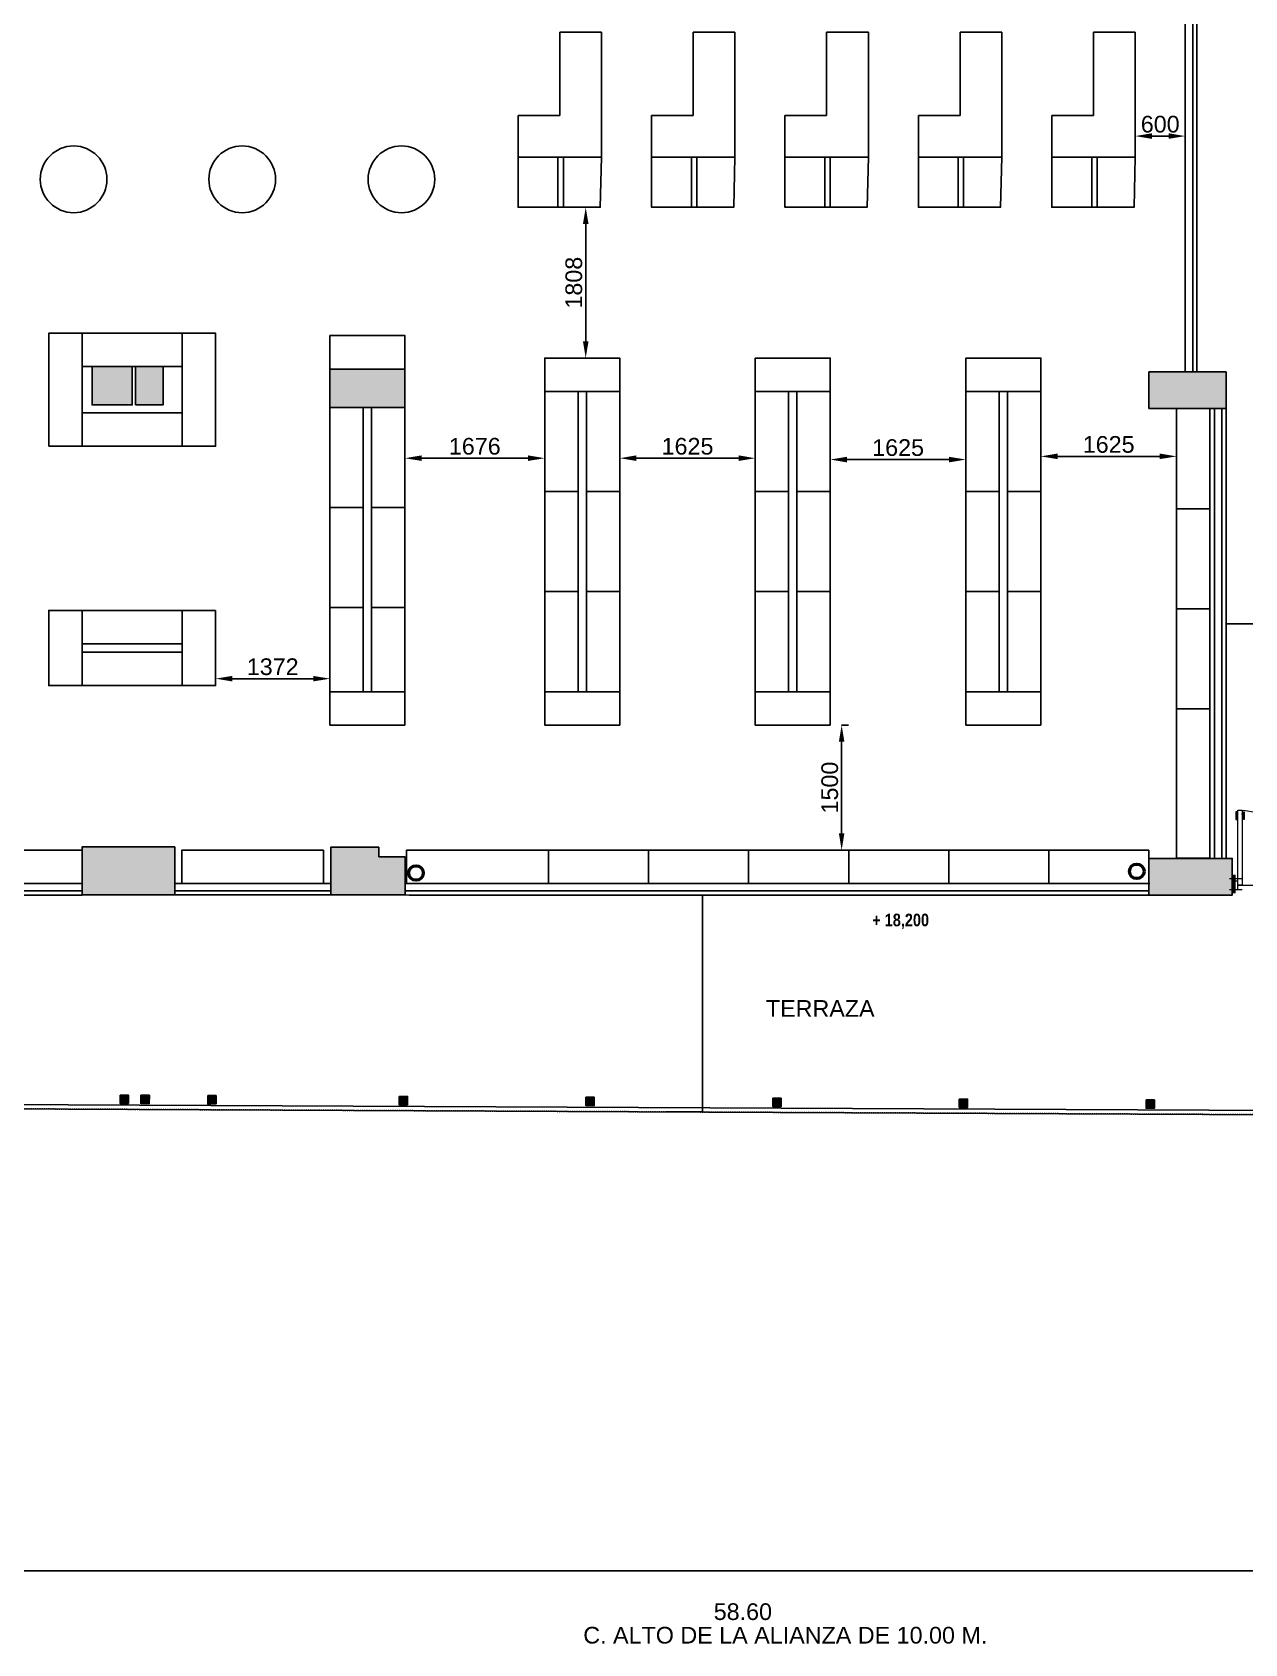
# Model space of a CAD drawing. Header units: millimetres. Extents: x -327709 to -233612, y 250954 to 312605.
# Drawn here: x -272536 to -257996, y 250954 to 270281 of the extents above; entities that cross this region are included whole.
import ezdxf

# ---------------------------------------------------------------- set-up
doc = ezdxf.new("R2010")
doc.units = ezdxf.units.MM
doc.header["$PDMODE"] = 35
doc.linetypes.add('Dash Style-1', pattern=[4.724409, 1.889764, -2.834646])
for name, color, linetype, lineweight in [('None', 7, 'Continuous', 5), ('p1', 7, 'Continuous', 18), ('P4', 7, 'Continuous', 18), ('SUPERFICIES', 7, 'Dash Style-1', 5)]:
    doc.layers.add(name, color=color, linetype=linetype, lineweight=lineweight)
doc.layers.add('ROTULO', color=7, linetype='Continuous')
doc.styles.add('Arial (bold)', font='arialbd.ttf')
doc.styles.add('Arial Narrow (bold)', font='ARIALNB.TTF')
doc.styles.add('Arial Unicode MS', font='ARIALUNI.TTF')
doc.styles.add('costan', font='arial.ttf')
doc.dimstyles.new('carlos', dxfattribs={"dimtxt": 0.067432, "dimasz": 0.00186, "dimexe": 1.7e-05, "dimexo": 1.25e-05, "dimgap": 0, "dimtad": 0, "dimdec": 3, "dimtxsty": 'Arial (bold)', "dimblk": 'VW_SLASH-1', "dimblk1": 'VW_SLASH-1', "dimblk2": 'VW_SLASH-1', "dimcen": 0, "dimazin": 0, "dimtfac": 1, "dimtdec": 3, "dimtix": 1, "dimtmove": 0, "dimatfit": 0, "dimldrblk": 'VW_SLASH-1', "dimfxl": 1, "dimfrac": 2, "dimtolj": 1, "dimarcsym": 0})
doc.dimstyles.new('COSTAN-DESAGUES', dxfattribs={"dimtxt": 200, "dimasz": 200, "dimexe": 0, "dimexo": 0, "dimgap": 40, "dimtad": 1, "dimdec": 0, "dimzin": 0, "dimdsep": 46, "dimtxsty": 'costan', "dimcen": 0, "dimclrd": 1, "dimclre": 1, "dimclrt": 1, "dimadec": 0, "dimazin": 0, "dimtfac": 1, "dimtdec": 0, "dimtofl": 0, "dimtmove": 0, "dimatfit": 3, "dimfxl": 1, "dimtolj": 1, "dimtzin": 0, "dimarcsym": 0})

# ---------------------------------------------------------------- blocks, each defined once
blk = doc.blocks.new('VW_SLASH-1')
at = {"layer": 'p1', "color": 0, "linetype": 'ByBlock', "lineweight": -2}
blk.add_line((0, 0), (-1, 0), dxfattribs=at)
at = {"layer": 'p1', "color": 0, "linetype": 'Continuous', "lineweight": 20}
blk.add_lwpolyline([(1, 1), (-1, -1)], dxfattribs=at)
blk = doc.blocks.new('*D427')
at = {"layer": 'Defpoints', "color": 0, "linetype": 'Continuous', "transparency": 16777216}
for p in [(-265253, 259932), (-264943, 257333), (-264497, 257333)]:
    blk.add_point(p, dxfattribs=at)
at = {"layer": 'P4', "color": 0, "linetype": 'Continuous', "lineweight": -2, "transparency": 16777216}
for p, q in [((-265253, 259932), (-264497, 259932)), ((-264497, 259932), (-264497, 258633)), ((-264497, 257333), (-264497, 258632)), ((-264943, 257333), (-264497, 257333))]:
    blk.add_line(p, q, dxfattribs=at)
at = {"layer": 'P4', "color": 0, "linetype": 'Continuous', "lineweight": -2, "transparency": 16777216, "xscale": 0.0018603515625, "yscale": 0.0018603515625, "zscale": 0.0018603515625}
for p, rotation in [((-264497, 259932), 90), ((-264497, 257333), 270)]:
    blk.add_blockref('VW_SLASH-1', p, dxfattribs=dict(at, rotation=rotation))
at = {"layer": 'P4', "color": 0, "linetype": 'Continuous', "lineweight": -2, "transparency": 16777216, "insert": (-264497, 258632), "char_height": 0.0607, "attachment_point": 5, "style": 'Arial (bold)'}
blk.add_mtext('\\A1;7796,7', dxfattribs=at)
blk = doc.blocks.new('*D429')
at = {"layer": 'Defpoints', "color": 0, "linetype": 'Continuous', "transparency": 16777216}
for p in [(-258220, 263243), (-258220, 263184), (-255949, 262234)]:
    blk.add_point(p, dxfattribs=at)
at = {"layer": 'P4', "color": 0, "linetype": 'Continuous', "lineweight": -2, "transparency": 16777216}
for p, q in [((-258220, 263243), (-258220, 263184)), ((-258220, 263184), (-257085, 263184)), ((-255949, 263184), (-257084, 263184)), ((-255949, 262234), (-255949, 263184))]:
    blk.add_line(p, q, dxfattribs=at)
at = {"layer": 'P4', "color": 0, "linetype": 'Continuous', "lineweight": -2, "transparency": 16777216, "xscale": 0.0018603515625, "yscale": 0.0018603515625, "zscale": 0.0018603515625, "rotation": 180}
blk.add_blockref('VW_SLASH-1', (-258220, 263184), dxfattribs=at)
at = {"layer": 'P4', "color": 0, "linetype": 'Continuous', "lineweight": -2, "transparency": 16777216, "xscale": 0.0018603515625, "yscale": 0.0018603515625, "zscale": 0.0018603515625}
blk.add_blockref('VW_SLASH-1', (-255949, 263184), dxfattribs=at)
at = {"layer": 'P4', "color": 0, "linetype": 'Continuous', "lineweight": -2, "transparency": 16777216, "insert": (-257085, 263184), "char_height": 0.0607, "attachment_point": 5, "style": 'Arial (bold)'}
blk.add_mtext('\\A1;6811,161', dxfattribs=at)
blk = doc.blocks.new('dib puerta plan 1.00')
at = {"color": 22, "lineweight": 60}
for p, q in [((-0.5, -0.2), (-0.5, 0.02)), ((0.5, -0.2), (0.5, 0.02))]:
    blk.add_line(p, q, dxfattribs=at)
at = {"linetype": 'Continuous'}
for p, q in [((-0.003, -0.215), (-0.003, 0.005)), ((-0.55, -0.025), (-0.4, -0.025)), ((-0.55, -0.155), (-0.4, -0.155)), ((0.45, -0.105), (-0.455, -0.105))]:
    blk.add_line(p, q, dxfattribs=at)
for p, q in [((0.55, -0.025), (0.4, -0.025)), ((0.55, -0.155), (0.4, -0.155))]:
    blk.add_line(p, q)
for points in [[(0.4, 0.755), (0.385, 0.755), (0.385, 0.775), (0.375, 0.775), (0.375, 0.685), (0.385, 0.685), (0.385, 0.745), (0.4, 0.745)], [(0.45, -0.105), (0.45, 0.795), (0.4, 0.795), (0.4, -0.105)], [(0.45, 0.755), (0.465, 0.755), (0.465, 0.775), (0.475, 0.775), (0.475, 0.685), (0.465, 0.685), (0.465, 0.745), (0.45, 0.745)], [(-0.45, -0.155), (-0.5, -0.155), (-0.5, -0.055), (-0.45, -0.055)], [(0.5, -0.155), (0.45, -0.155), (0.45, -0.055), (0.5, -0.055)]]:
    blk.add_lwpolyline(points, close=True)
blk.add_arc((0.45, -0.105), 0.9, 90, 180, dxfattribs=at)
blk = doc.blocks.new('*D505')
at = {"layer": 'Defpoints', "color": 0, "linetype": 'Continuous', "transparency": 16777216}
for p in [(-268066, 265782), (-266391, 265172), (-266391, 265172)]:
    blk.add_point(p, dxfattribs=at)
at = {"layer": 'ROTULO', "color": 1, "linetype": 'Continuous', "lineweight": -2, "transparency": 16777216}
for p, q in [((-268066, 265782), (-268066, 265172)), ((-267866, 265172), (-266591, 265172))]:
    blk.add_line(p, q, dxfattribs=at)
at = {"layer": 'ROTULO', "color": 1, "linetype": 'Continuous', "transparency": 16777216}
for points in [[(-267866, 265206), (-267866, 265139), (-268066, 265172)], [(-266591, 265206), (-266591, 265139), (-266391, 265172)]]:
    blk.add_solid(points, dxfattribs=at)
at = {"layer": 'ROTULO', "color": 1, "linetype": 'Continuous', "transparency": 16777216, "insert": (-267229, 265314), "char_height": 200, "attachment_point": 5, "style": 'costan'}
blk.add_mtext('\\A1;1676', dxfattribs=at)
blk = doc.blocks.new('*D506')
at = {"layer": 'Defpoints', "color": 0, "linetype": 'Continuous', "transparency": 16777216}
for p in [(-265491, 265172), (-263866, 265172), (-263866, 265172)]:
    blk.add_point(p, dxfattribs=at)
at = {"layer": 'ROTULO', "color": 1, "linetype": 'Continuous', "lineweight": -2, "transparency": 16777216}
for p, q in [((-265291, 265172), (-264066, 265172)), ((-263866, 265172), (-263866, 265172))]:
    blk.add_line(p, q, dxfattribs=at)
at = {"layer": 'ROTULO', "color": 1, "linetype": 'Continuous', "transparency": 16777216}
for points in [[(-265291, 265206), (-265291, 265139), (-265491, 265172)], [(-264066, 265206), (-264066, 265139), (-263866, 265172)]]:
    blk.add_solid(points, dxfattribs=at)
at = {"layer": 'ROTULO', "color": 1, "linetype": 'Continuous', "transparency": 16777216, "insert": (-264678, 265314), "char_height": 200, "attachment_point": 5, "style": 'costan'}
blk.add_mtext('\\A1;1625', dxfattribs=at)
blk = doc.blocks.new('*D507')
at = {"layer": 'Defpoints', "color": 0, "linetype": 'Continuous', "transparency": 16777216}
for p in [(-261341, 265172), (-262966, 265156), (-261341, 265156)]:
    blk.add_point(p, dxfattribs=at)
at = {"layer": 'ROTULO', "color": 1, "linetype": 'Continuous', "lineweight": -2, "transparency": 16777216}
for p, q in [((-261341, 265172), (-261341, 265156)), ((-262766, 265156), (-261541, 265156))]:
    blk.add_line(p, q, dxfattribs=at)
at = {"layer": 'ROTULO', "color": 1, "linetype": 'Continuous', "transparency": 16777216}
for points in [[(-262766, 265189), (-262766, 265122), (-262966, 265156)], [(-261541, 265189), (-261541, 265122), (-261341, 265156)]]:
    blk.add_solid(points, dxfattribs=at)
at = {"layer": 'ROTULO', "color": 1, "linetype": 'Continuous', "transparency": 16777216, "insert": (-262153, 265298), "char_height": 200, "attachment_point": 5, "style": 'costan'}
blk.add_mtext('\\A1;1625', dxfattribs=at)
blk = doc.blocks.new('*D508')
at = {"layer": 'Defpoints', "color": 0, "linetype": 'Continuous', "transparency": 16777216}
for p in [(-260441, 265178), (-258816, 265194), (-258816, 265194)]:
    blk.add_point(p, dxfattribs=at)
at = {"layer": 'ROTULO', "color": 1, "linetype": 'Continuous', "lineweight": -2, "transparency": 16777216}
for p, q in [((-260441, 265178), (-260441, 265194)), ((-260241, 265194), (-259016, 265194))]:
    blk.add_line(p, q, dxfattribs=at)
at = {"layer": 'ROTULO', "color": 1, "linetype": 'Continuous', "transparency": 16777216}
for points in [[(-260241, 265228), (-260241, 265161), (-260441, 265194)], [(-259016, 265228), (-259016, 265161), (-258816, 265194)]]:
    blk.add_solid(points, dxfattribs=at)
at = {"layer": 'ROTULO', "color": 1, "linetype": 'Continuous', "transparency": 16777216, "insert": (-259628, 265336), "char_height": 200, "attachment_point": 5, "style": 'costan'}
blk.add_mtext('\\A1;1625', dxfattribs=at)
blk = doc.blocks.new('*D517')
at = {"layer": 'Defpoints', "color": 0, "linetype": 'Continuous', "transparency": 16777216}
for p in [(-270338, 263016), (-268966, 262528), (-268966, 262520)]:
    blk.add_point(p, dxfattribs=at)
at = {"layer": 'ROTULO', "color": 1, "linetype": 'Continuous', "lineweight": -2, "transparency": 16777216}
for p, q in [((-270338, 263016), (-270338, 262528)), ((-270138, 262528), (-269166, 262528)), ((-268966, 262520), (-268966, 262528))]:
    blk.add_line(p, q, dxfattribs=at)
at = {"layer": 'ROTULO', "color": 1, "linetype": 'Continuous', "transparency": 16777216}
for points in [[(-270138, 262561), (-270138, 262495), (-270338, 262528)], [(-269166, 262561), (-269166, 262495), (-268966, 262528)]]:
    blk.add_solid(points, dxfattribs=at)
at = {"layer": 'ROTULO', "color": 1, "linetype": 'Continuous', "transparency": 16777216, "insert": (-269652, 262670), "char_height": 200, "attachment_point": 5, "style": 'costan'}
blk.add_mtext('\\A1;1372', dxfattribs=at)
blk = doc.blocks.new('*D524')
at = {"layer": 'Defpoints', "color": 0, "linetype": 'Continuous', "transparency": 16777216}
for p in [(-262830, 261972), (-262746, 261972), (-262746, 260472)]:
    blk.add_point(p, dxfattribs=at)
at = {"layer": 'ROTULO', "color": 1, "linetype": 'Continuous', "lineweight": -2, "transparency": 16777216}
for p, q in [((-262746, 261972), (-262830, 261972)), ((-262830, 260672), (-262830, 261772)), ((-262746, 260472), (-262830, 260472))]:
    blk.add_line(p, q, dxfattribs=at)
at = {"layer": 'ROTULO', "color": 1, "linetype": 'Continuous', "transparency": 16777216}
for points in [[(-262863, 261772), (-262797, 261772), (-262830, 261972)], [(-262863, 260672), (-262797, 260672), (-262830, 260472)]]:
    blk.add_solid(points, dxfattribs=at)
at = {"layer": 'ROTULO', "color": 1, "linetype": 'Continuous', "transparency": 16777216, "insert": (-262972, 261222), "char_height": 200, "attachment_point": 5, "rotation": 90, "style": 'costan'}
blk.add_mtext('\\A1;1500', dxfattribs=at)
blk = doc.blocks.new('CAJA')
at = {"layer": 'None', "color": 0, "linetype": 'Continuous', "lineweight": -2}
for p, q in [((-390233, 269507), (-390233, 270507)), ((-389733, 270507), (-389733, 269007)), ((-390733, 269007), (-390733, 269507)), ((-390733, 269507), (-390233, 269507)), ((-389733, 269007), (-390733, 269007))]:
    blk.add_line(p, q, dxfattribs=at)
at = {"layer": 'ROTULO', "color": 0, "linetype": 'Continuous'}
blk.add_line((-390233, 270507), (-389733, 270507), dxfattribs=at)
blk = doc.blocks.new('*D526')
at = {"layer": 'Defpoints', "color": 0, "linetype": 'Continuous', "transparency": 16777216}
for p in [(-258710, 269035), (-259310, 268781), (-258710, 268781)]:
    blk.add_point(p, dxfattribs=at)
at = {"layer": 'ROTULO', "color": 1, "linetype": 'Continuous', "lineweight": -2, "transparency": 16777216}
for p, q in [((-259310, 268781), (-259310, 269035)), ((-259110, 269035), (-258910, 269035)), ((-258710, 268781), (-258710, 269035))]:
    blk.add_line(p, q, dxfattribs=at)
at = {"layer": 'ROTULO', "color": 1, "linetype": 'Continuous', "transparency": 16777216}
for points in [[(-259110, 269069), (-259110, 269002), (-259310, 269035)], [(-258910, 269069), (-258910, 269002), (-258710, 269035)]]:
    blk.add_solid(points, dxfattribs=at)
at = {"layer": 'ROTULO', "color": 1, "linetype": 'Continuous', "transparency": 16777216, "insert": (-259010, 269177), "char_height": 200, "attachment_point": 5, "style": 'costan'}
blk.add_mtext('\\A1;600', dxfattribs=at)
blk = doc.blocks.new('*D528')
at = {"layer": 'Defpoints', "color": 0, "linetype": 'Continuous', "transparency": 16777216}
for p in [(-265724, 268181), (-265899, 266373), (-265591, 266373)]:
    blk.add_point(p, dxfattribs=at)
at = {"layer": 'ROTULO', "color": 1, "linetype": 'Continuous', "lineweight": -2, "transparency": 16777216}
for p, q in [((-265724, 268181), (-265899, 268181)), ((-265899, 267981), (-265899, 266573)), ((-265591, 266373), (-265899, 266373))]:
    blk.add_line(p, q, dxfattribs=at)
at = {"layer": 'ROTULO', "color": 1, "linetype": 'Continuous', "transparency": 16777216}
for points in [[(-265932, 267981), (-265865, 267981), (-265899, 268181)], [(-265932, 266573), (-265865, 266573), (-265899, 266373)]]:
    blk.add_solid(points, dxfattribs=at)
at = {"layer": 'ROTULO', "color": 1, "linetype": 'Continuous', "transparency": 16777216, "insert": (-266041, 267277), "char_height": 200, "attachment_point": 5, "rotation": 90, "style": 'costan'}
blk.add_mtext('\\A1;1808', dxfattribs=at)

msp = doc.modelspace()

# ---------------------------------------------------------------- hatches: boundary and pattern name
at = {"layer": 'P4', "linetype": 'Continuous', "lineweight": -2}
for color, points in [(1, [(-271336.96537, 266270.83797), (-271336.96537, 265810.75952), (-271817.04722, 265810.75952), (-271817.04722, 266270.83797)]), (1, [(-271298.16119, 265810.75952), (-270966.90227, 265810.75952), (-270966.90227, 266270.83797), (-271298.16119, 266270.83797)]), (1, [(-268966.56121, 265781.61314), (-268966.56121, 266241.69158), (-268066.40773, 266241.69158), (-268066.40773, 265781.61314)]), (1, [(-259144.88658, 265766.61058), (-259144.88658, 266206.68561), (-258219.78157, 266206.68561), (-258219.78157, 265766.61058)]), (1, [(-271937.06769, 259935.61638), (-271937.06769, 260510.71443), (-270826.87839, 260510.71443), (-270826.87839, 259935.61638)]), (1, [(-268381.46144, 260390.53578), (-268381.46144, 260505.71358), (-268955.79363, 260505.71358), (-268955.79363, 259935.61638), (-268065.64186, 259935.61638), (-268065.64186, 260390.53578)]), (1, [(-259144.88658, 259932.50291), (-258147.08279, 259932.50291), (-258147.08279, 260372.57794), (-259144.88658, 260372.57794)]), (0, [(-271481.50937, 257533.53098), (-271381.4934, 257533.06604), (-271381.95834, 257433.05006), (-271481.97431, 257433.51501)]), (0, [(-271231.46944, 257532.36862), (-271131.45346, 257531.90368), (-271131.91841, 257431.88771), (-271231.93438, 257432.35265)]), (0, [(-270431.34166, 257528.64907), (-270331.32568, 257528.18413), (-270331.79063, 257428.16816), (-270431.8066, 257428.6331)]), (0, [(-268135.56367, 257517.9767), (-268035.5477, 257517.51176), (-268036.01264, 257417.49579), (-268136.02861, 257417.96073)]), (0, [(-265895.61733, 257507.55791), (-265795.60136, 257507.09297), (-265796.0663, 257407.077), (-265896.08227, 257407.54194)]), (0, [(-263655.25955, 257497.14318), (-263555.24357, 257496.67823), (-263555.70852, 257396.66226), (-263655.72449, 257397.1272)]), (0, [(-261419.90256, 257486.75169), (-261319.88659, 257486.28674), (-261320.35153, 257386.27077), (-261420.3675, 257386.73571)]), (0, [(-259179.48034, 257476.33665), (-259079.46437, 257475.87171), (-259079.92931, 257375.85573), (-259179.94528, 257376.32068)])]:
    msp.add_hatch(color=color, dxfattribs=at).paths.add_polyline_path(points)

# ---------------------------------------------------------------- linework, layer by layer
at = {"layer": 'P4', "color": 4, "linetype": 'Continuous', "lineweight": -2}
for p, q in [((-258709.86513, 271679.37937), (-258709.86513, 266206.68561)), ((-258619.84978, 271679.37937), (-258619.84978, 266206.68561)), ((-258569.84126, 271679.37937), (-258569.84126, 266206.68561)), ((-258359.80545, 262012.2814), (-258359.80545, 265766.61058)), ((-258269.7901, 260372.57794), (-258269.7901, 265766.61058)), ((-258219.78157, 262012.2814), (-258219.78157, 265766.61058)), ((-258359.80545, 260375.69141), (-258359.80545, 262012.2814)), ((-258219.78157, 260375.69141), (-258219.78157, 262012.2814)), ((-287179.66659, 260071.95057), (-271937.06769, 260071.95057)), ((-287179.66659, 259981.93522), (-271937.06769, 259981.93522)), ((-268065.64186, 260071.95057), (-266806.71334, 260071.95057)), ((-268065.64186, 259981.93522), (-259144.88658, 259981.93522)), ((-268016.45193, 260071.95057), (-262350.48587, 260071.95057)), ((-262350.48587, 260071.95057), (-259136.22379, 260071.95057)), ((-287179.66659, 259931.92669), (-271937.06769, 259931.92669)), ((-268065.64186, 259935.61638), (-266806.71334, 259931.92669)), ((-268016.45193, 259931.92669), (-262490.50974, 259931.92669)), ((-262490.50974, 259931.92669), (-259136.22379, 259931.92669))]:
    msp.add_line(p, q, dxfattribs=at)
at = {"layer": 'P4', "color": 0, "linetype": 'Continuous', "lineweight": -2}
for p, q in [((-284239.36298, 257472.73965), (-242156.81684, 257277.11079)), ((-287179.66659, 257436.39916), (-242157.04931, 257227.1028))]:
    msp.add_line(p, q, dxfattribs=at)
for points in [[(-292955.65142, 251826.92186), (-234305.65142, 251826.92186), (-234305.65142, 311987.17937), (-292955.65142, 311987.17937)], [(-271481.50937, 257533.53098), (-271381.4934, 257533.06604), (-271381.95834, 257433.05006), (-271481.97431, 257433.51501)], [(-271231.46944, 257532.36862), (-271131.45346, 257531.90368), (-271131.91841, 257431.88771), (-271231.93438, 257432.35265)], [(-270431.34166, 257528.64907), (-270331.32568, 257528.18413), (-270331.79063, 257428.16816), (-270431.8066, 257428.6331)], [(-268135.56367, 257517.9767), (-268035.5477, 257517.51176), (-268036.01264, 257417.49579), (-268136.02861, 257417.96073)], [(-265895.61733, 257507.55791), (-265795.60136, 257507.09297), (-265796.0663, 257407.077), (-265896.08227, 257407.54194)], [(-263655.25955, 257497.14318), (-263555.24357, 257496.67823), (-263555.70852, 257396.66226), (-263655.72449, 257397.1272)], [(-261419.90256, 257486.75169), (-261319.88659, 257486.28674), (-261320.35153, 257386.27077), (-261420.3675, 257386.73571)], [(-259179.48034, 257476.33665), (-259079.46437, 257475.87171), (-259079.92931, 257375.85573), (-259179.94528, 257376.32068)]]:
    msp.add_lwpolyline(points, close=True, dxfattribs=at)
at = {"layer": 'P4', "color": 1, "linetype": 'Continuous', "lineweight": -2}
for points in [[(-271336.96537, 266270.83797), (-271336.96537, 265810.75952), (-271817.04722, 265810.75952), (-271817.04722, 266270.83797)], [(-271298.16119, 265810.75952), (-270966.90227, 265810.75952), (-270966.90227, 266270.83797), (-271298.16119, 266270.83797)], [(-268966.56121, 265781.61314), (-268966.56121, 266241.69158), (-268066.40773, 266241.69158), (-268066.40773, 265781.61314)], [(-259144.88658, 265766.61058), (-259144.88658, 266206.68561), (-258219.78157, 266206.68561), (-258219.78157, 265766.61058)]]:
    msp.add_lwpolyline(points, close=True, dxfattribs=at)
at = {"layer": 'P4', "color": 4, "linetype": 'Continuous', "lineweight": -2}
for points in [[(-271937.06769, 259935.61638), (-271937.06769, 260510.71443), (-270826.87839, 260510.71443), (-270826.87839, 259935.61638)], [(-268381.46144, 260390.53578), (-268381.46144, 260505.71358), (-268955.79363, 260505.71358), (-268955.79363, 259935.61638), (-268065.64186, 259935.61638), (-268065.64186, 260390.53578)], [(-259144.88658, 259932.50291), (-258147.08279, 259932.50291), (-258147.08279, 260372.57794), (-259144.88658, 260372.57794)]]:
    msp.add_lwpolyline(points, close=True, dxfattribs=at)
at = {"layer": 'ROTULO', "color": 30, "linetype": 'Continuous'}
for p, q in [((-266231.86905, 268780.72407), (-266231.86905, 268180.72407)), ((-266166.83943, 268780.72407), (-266166.83943, 268180.72407)), ((-264631.86905, 268780.72407), (-264631.86905, 268180.72407)), ((-264566.83943, 268780.72407), (-264566.83943, 268180.72407)), ((-263031.86905, 268780.72407), (-263031.86905, 268180.72407)), ((-262966.83943, 268780.72407), (-262966.83943, 268180.72407)), ((-261431.86905, 268780.72407), (-261431.86905, 268180.72407)), ((-261366.83943, 268780.72407), (-261366.83943, 268180.72407)), ((-259831.86905, 268780.72407), (-259831.86905, 268180.72407)), ((-259766.83943, 268780.72407), (-259766.83943, 268180.72407))]:
    msp.add_line(p, q, dxfattribs=at)
at = {"layer": 'ROTULO', "color": 4, "linetype": 'Continuous'}
for p, q in [((-270826.87839, 260071.95057), (-268955.79363, 260071.95057)), ((-268955.79363, 259981.93522), (-270826.87839, 259981.93522)), ((-268955.79363, 259935.61638), (-270826.87839, 259935.61638))]:
    msp.add_line(p, q, dxfattribs=at)
at = {"layer": 'ROTULO', "color": 30, "linetype": 'Continuous'}
for points in [[(-266709.86513, 268780.72407), (-265709.86513, 268780.72407), (-265724.15522, 268180.72407), (-266709.86513, 268180.72407)], [(-265109.86513, 268780.72407), (-264109.86513, 268780.72407), (-264124.15522, 268180.72407), (-265109.86513, 268180.72407)], [(-263509.86513, 268780.72407), (-262509.86513, 268780.72407), (-262524.15522, 268180.72407), (-263509.86513, 268180.72407)], [(-261909.86513, 268780.72407), (-260909.86513, 268780.72407), (-260924.15522, 268180.72407), (-261909.86513, 268180.72407)], [(-260309.86513, 268780.72407), (-259309.86513, 268780.72407), (-259324.15522, 268180.72407), (-260309.86513, 268180.72407)]]:
    msp.add_lwpolyline(points, close=True, dxfattribs=at)
at = {"layer": 'ROTULO', "color": 0, "linetype": 'Continuous'}
for points in [[(-272338.11754, 265315.85321), (-272338.11754, 266670.83797), (-271938.11754, 266670.83797), (-271938.11754, 265315.85321)], [(-270737.9129, 266670.83797), (-270737.9129, 266270.83797), (-271938.11754, 266270.83797), (-271938.11754, 266670.83797)], [(-270737.9129, 265315.85321), (-270737.9129, 266670.83797), (-270337.9129, 266670.83797), (-270337.9129, 265315.85321)], [(-268066.40773, 266241.69158), (-268966.40773, 266241.69158), (-268966.40773, 266641.69158), (-268066.40773, 266641.69158)], [(-265490.68769, 265972.56448), (-266390.68769, 265972.56448), (-266390.68769, 266372.56448), (-265490.68769, 266372.56448)], [(-262965.68769, 265972.56448), (-263865.68769, 265972.56448), (-263865.68769, 266372.56448), (-262965.68769, 266372.56448)], [(-260440.68769, 265972.56448), (-261340.68769, 265972.56448), (-261340.68769, 266372.56448), (-260440.68769, 266372.56448)], [(-265990.68769, 264772.35984), (-266390.68769, 264772.35984), (-266390.68769, 265972.56448), (-265990.68769, 265972.56448)], [(-265490.68769, 264772.35984), (-265890.68769, 264772.35984), (-265890.68769, 265972.56448), (-265490.68769, 265972.56448)], [(-263465.68769, 264772.35984), (-263865.68769, 264772.35984), (-263865.68769, 265972.56448), (-263465.68769, 265972.56448)], [(-262965.68769, 264772.35984), (-263365.68769, 264772.35984), (-263365.68769, 265972.56448), (-262965.68769, 265972.56448)], [(-260940.68769, 264772.35984), (-261340.68769, 264772.35984), (-261340.68769, 265972.56448), (-260940.68769, 265972.56448)], [(-260440.68769, 264772.35984), (-260840.68769, 264772.35984), (-260840.68769, 265972.56448), (-260440.68769, 265972.56448)], [(-268566.40773, 264581.4085), (-268966.40773, 264581.4085), (-268966.40773, 265781.61314), (-268566.40773, 265781.61314)], [(-268066.40773, 264581.4085), (-268466.40773, 264581.4085), (-268466.40773, 265781.61314), (-268066.40773, 265781.61314)], [(-258415.79933, 264566.40594), (-258815.79933, 264566.40594), (-258815.79933, 265766.61058), (-258415.79933, 265766.61058)], [(-270737.9129, 265715.85321), (-270737.9129, 265315.85321), (-271938.11754, 265315.85321), (-271938.11754, 265715.85321)], [(-265990.68769, 263572.15521), (-266390.68769, 263572.15521), (-266390.68769, 264772.35984), (-265990.68769, 264772.35984)], [(-265490.68769, 263572.15521), (-265890.68769, 263572.15521), (-265890.68769, 264772.35984), (-265490.68769, 264772.35984)], [(-263465.68769, 263572.15521), (-263865.68769, 263572.15521), (-263865.68769, 264772.35984), (-263465.68769, 264772.35984)], [(-262965.68769, 263572.15521), (-263365.68769, 263572.15521), (-263365.68769, 264772.35984), (-262965.68769, 264772.35984)], [(-260940.68769, 263572.15521), (-261340.68769, 263572.15521), (-261340.68769, 264772.35984), (-260940.68769, 264772.35984)], [(-260440.68769, 263572.15521), (-260840.68769, 263572.15521), (-260840.68769, 264772.35984), (-260440.68769, 264772.35984)], [(-268566.40773, 263381.20386), (-268966.40773, 263381.20386), (-268966.40773, 264581.4085), (-268566.40773, 264581.4085)], [(-268066.40773, 263381.20386), (-268466.40773, 263381.20386), (-268466.40773, 264581.4085), (-268066.40773, 264581.4085)], [(-258415.79933, 263366.2013), (-258815.79933, 263366.2013), (-258815.79933, 264566.40594), (-258415.79933, 264566.40594)], [(-265990.68769, 262371.95057), (-266390.68769, 262371.95057), (-266390.68769, 263572.15521), (-265990.68769, 263572.15521)], [(-265490.68769, 262371.95057), (-265890.68769, 262371.95057), (-265890.68769, 263572.15521), (-265490.68769, 263572.15521)], [(-263465.68769, 262371.95057), (-263865.68769, 262371.95057), (-263865.68769, 263572.15521), (-263465.68769, 263572.15521)], [(-262965.68769, 262371.95057), (-263365.68769, 262371.95057), (-263365.68769, 263572.15521), (-262965.68769, 263572.15521)], [(-260940.68769, 262371.95057), (-261340.68769, 262371.95057), (-261340.68769, 263572.15521), (-260940.68769, 263572.15521)], [(-260440.68769, 262371.95057), (-260840.68769, 262371.95057), (-260840.68769, 263572.15521), (-260440.68769, 263572.15521)], [(-271938.11754, 263345.85321), (-271938.11754, 262445.85321), (-272338.11754, 262445.85321), (-272338.11754, 263345.85321)], [(-270737.9129, 263345.85321), (-270737.9129, 262945.85321), (-271938.11754, 262945.85321), (-271938.11754, 263345.85321)], [(-270337.9129, 263345.85321), (-270337.9129, 262445.85321), (-270737.9129, 262445.85321), (-270737.9129, 263345.85321)], [(-268566.40773, 262371.95057), (-268966.40773, 262371.95057), (-268966.40773, 263381.20386), (-268566.40773, 263381.20386)], [(-268066.40773, 262371.95057), (-268466.40773, 262371.95057), (-268466.40773, 263381.20386), (-268066.40773, 263381.20386)], [(-258415.79933, 262165.99666), (-258815.79933, 262165.99666), (-258815.79933, 263366.2013), (-258415.79933, 263366.2013)], [(-270737.9129, 262845.85321), (-270737.9129, 262445.85321), (-271938.11754, 262445.85321), (-271938.11754, 262845.85321)], [(-268066.40773, 261971.95057), (-268966.40773, 261971.95057), (-268966.40773, 262371.95057), (-268066.40773, 262371.95057)], [(-265490.68769, 261971.95057), (-266390.68769, 261971.95057), (-266390.68769, 262371.95057), (-265490.68769, 262371.95057)], [(-262965.68769, 261971.95057), (-263865.68769, 261971.95057), (-263865.68769, 262371.95057), (-262965.68769, 262371.95057)], [(-260440.68769, 261971.95057), (-261340.68769, 261971.95057), (-261340.68769, 262371.95057), (-260440.68769, 262371.95057)], [(-258415.79933, 260375.69141), (-258815.79933, 260375.69141), (-258815.79933, 262165.99666), (-258415.79933, 262165.99666)], [(-271937.06769, 260471.95057), (-271937.06769, 260071.95057), (-273137.27232, 260071.95057), (-273137.27232, 260471.95057)], [(-269041.26515, 260471.95057), (-269041.26515, 260071.95057), (-270741.26515, 260071.95057), (-270741.26515, 260471.95057)], [(-266346.11441, 260471.95057), (-266346.11441, 260071.95057), (-268046.11441, 260071.95057), (-268046.11441, 260471.95057)], [(-265145.90977, 260471.95057), (-265145.90977, 260071.95057), (-266346.11441, 260071.95057), (-266346.11441, 260471.95057)], [(-263945.70513, 260471.95057), (-263945.70513, 260071.95057), (-265145.90977, 260071.95057), (-265145.90977, 260471.95057)], [(-262745.5005, 260471.95057), (-262745.5005, 260071.95057), (-263945.70513, 260071.95057), (-263945.70513, 260471.95057)], [(-261545.29586, 260471.95057), (-261545.29586, 260071.95057), (-262745.5005, 260071.95057), (-262745.5005, 260471.95057)], [(-260345.09122, 260471.95057), (-260345.09122, 260071.95057), (-261545.29586, 260071.95057), (-261545.29586, 260471.95057)], [(-259144.88658, 260471.95057), (-259144.88658, 260071.95057), (-260345.09122, 260071.95057), (-260345.09122, 260471.95057)]]:
    msp.add_lwpolyline(points, close=True, dxfattribs=at)
for centre in [(-272039.39029, 268516.45943), (-270018.06331, 268516.45943), (-270018.06331, 268516.45943), (-268108.4893, 268516.45943)]:
    msp.add_circle(centre, 400, dxfattribs=at)
at = {"layer": 'ROTULO', "color": 2, "linetype": 'Continuous', "lineweight": 50}
for centre in [(-267933.67459, 260197.79677), (-259290.80794, 260217.14911)]:
    msp.add_circle(centre, 87.37002, dxfattribs=at)
at = {"layer": 'SUPERFICIES', "color": 0, "lineweight": -2}
msp.add_line((-280838.78317, 257406.92233), (-239876.65401, 257216.50194), dxfattribs=at)

# ---------------------------------------------------------------- block references
at = {"layer": 'P4', "color": 0, "lineweight": -2, "xscale": -1000.17053206043, "yscale": 1000.17053206043, "zscale": 1000.17053206043}
msp.add_blockref('dib puerta plan 1.00', (-257628.06764, 260154.65306), dxfattribs=at)
at = {"layer": 'ROTULO', "color": 0, "linetype": 'Continuous'}
for p in [(124023.2542, -226.45932), (125623.2542, -226.45932), (127223.2542, -226.45932), (128823.2542, -226.45932), (130423.2542, -226.45932)]:
    msp.add_blockref('CAJA', p, dxfattribs=at)

# ---------------------------------------------------------------- texts
at = {"layer": 'P4', "color": 4, "lineweight": -2, "insert": (-262463.05929, 259709.65876), "char_height": 151.5623, "attachment_point": 1, "line_spacing_factor": 0.999676, "style": 'Arial Narrow (bold)'}
msp.add_mtext('+ 18,200', dxfattribs=at)
at = {"layer": 'P4', "color": 0, "lineweight": -2, "attachment_point": 1, "style": 'Arial Unicode MS'}
for s, insert, char_height, line_spacing_factor in [('TERRAZA', (-263738.59687, 258672.94717), 200.034106, 1.008048), ('58.60', (-264364.11466, 251438.65686), 200.034106, 1.012097), ('C. ALTO DE LA ALIANZA DE 10.00 M.', (-265928.15024, 251156.447), 200.0341064, 1.012097)]:
    msp.add_mtext(s, dxfattribs=dict(at, insert=insert, char_height=char_height, line_spacing_factor=line_spacing_factor))

# ---------------------------------------------------------------- dimensions: what is measured, and where the dimension line sits
at = {"layer": 'P4', "color": 0, "linetype": 'Continuous', "lineweight": -2}
dim = msp.add_linear_dim(base=(-258219.78157, 263184.06593), p1=(-255949.39446, 262233.85386), p2=(-258219.78157, 263243.16068), dimstyle='carlos', override={"dimtxt": 0.060689, "dimgap": 0.039688, "dimtih": 1, "dimtoh": 1, "dimlfac": 3, "dimpost": '<>', "dimtxsty": 'Arial (bold)'}, dxfattribs=at)
dim.commit()
dim.dimension.update_dxf_attribs({"geometry": '*D429', "text_midpoint": (-257084.58802, 263184.06593)})
dim = msp.add_linear_dim(base=(-264496.63886, 257333.02657), p1=(-265253.48084, 259931.92669), p2=(-264942.75499, 257333.02657), angle=270, dimstyle='carlos', override={"dimtxt": 0.060689, "dimgap": 0.039688, "dimtih": 1, "dimtoh": 1, "dimlfac": 3, "dimpost": '<>', "dimtxsty": 'Arial (bold)'}, dxfattribs=at)
dim.commit()
dim.dimension.update_dxf_attribs({"geometry": '*D427', "text_midpoint": (-264496.63886, 258632.47663)})
at = {"layer": 'ROTULO', "color": 0, "linetype": 'Continuous'}
dim = msp.add_linear_dim(base=(-258709.86513, 269035.22468), p1=(-259309.86513, 268780.72407), p2=(-258709.86513, 268780.72407), dimstyle='COSTAN-DESAGUES', dxfattribs=at)
dim.commit()
dim.dimension.update_dxf_attribs({"geometry": '*D526', "text_midpoint": (-259009.86513, 269177.33928)})
dim = msp.add_linear_dim(base=(-265898.78051, 266372.56448), p1=(-265724.15522, 268180.72407), p2=(-265590.68769, 266372.56448), angle=90, dimstyle='COSTAN-DESAGUES', dxfattribs=at)
dim.commit()
dim.dimension.update_dxf_attribs({"geometry": '*D528', "text_midpoint": (-266040.89511, 267276.64428)})
at = {"layer": 'ROTULO', "color": 8, "linetype": 'Continuous'}
for base, p1, p2, picture, middle in [((-266390.68769, 265172.35984), (-268066.40773, 265781.61314), (-266390.68769, 265172.35984), '*D505', (-267228.54771, 265314.47444)), ((-263865.68769, 265172.35984), (-265490.68769, 265172.35984), (-263865.68769, 265172.35984), '*D506', (-264678.18769, 265314.47444)), ((-261340.68769, 265155.69318), (-262965.68769, 265155.69318), (-261340.68769, 265172.35984), '*D507', (-262153.18769, 265297.80778)), ((-258815.79933, 265194.17902), (-260440.68769, 265177.51235), (-258815.79933, 265194.17902), '*D508', (-259628.24351, 265336.29361))]:
    dim = msp.add_linear_dim(base=base, p1=p1, p2=p2, dimstyle='COSTAN-DESAGUES', dxfattribs=at)
    dim.commit()
    dim.dimension.update_dxf_attribs({"geometry": picture, "text_midpoint": middle})
at = {"layer": 'ROTULO', "color": 3, "linetype": 'Continuous'}
dim = msp.add_linear_dim(base=(-268966.40773, 262527.9541), p1=(-270337.9129, 263015.85321), p2=(-268966.40773, 262519.50076), dimstyle='COSTAN-DESAGUES', dxfattribs=at)
dim.commit()
dim.dimension.update_dxf_attribs({"geometry": '*D517', "text_midpoint": (-269652.16031, 262670.13691)})
at = {"layer": 'ROTULO', "color": 1, "linetype": 'Continuous'}
dim = msp.add_linear_dim(base=(-262829.94482, 261971.95057), p1=(-262745.5005, 260471.95057), p2=(-262745.5005, 261971.95057), angle=90, dimstyle='COSTAN-DESAGUES', dxfattribs=at)
dim.commit()
dim.dimension.update_dxf_attribs({"geometry": '*D524', "text_midpoint": (-262972.05942, 261221.95057)})

doc.saveas('drawing.dxf')
